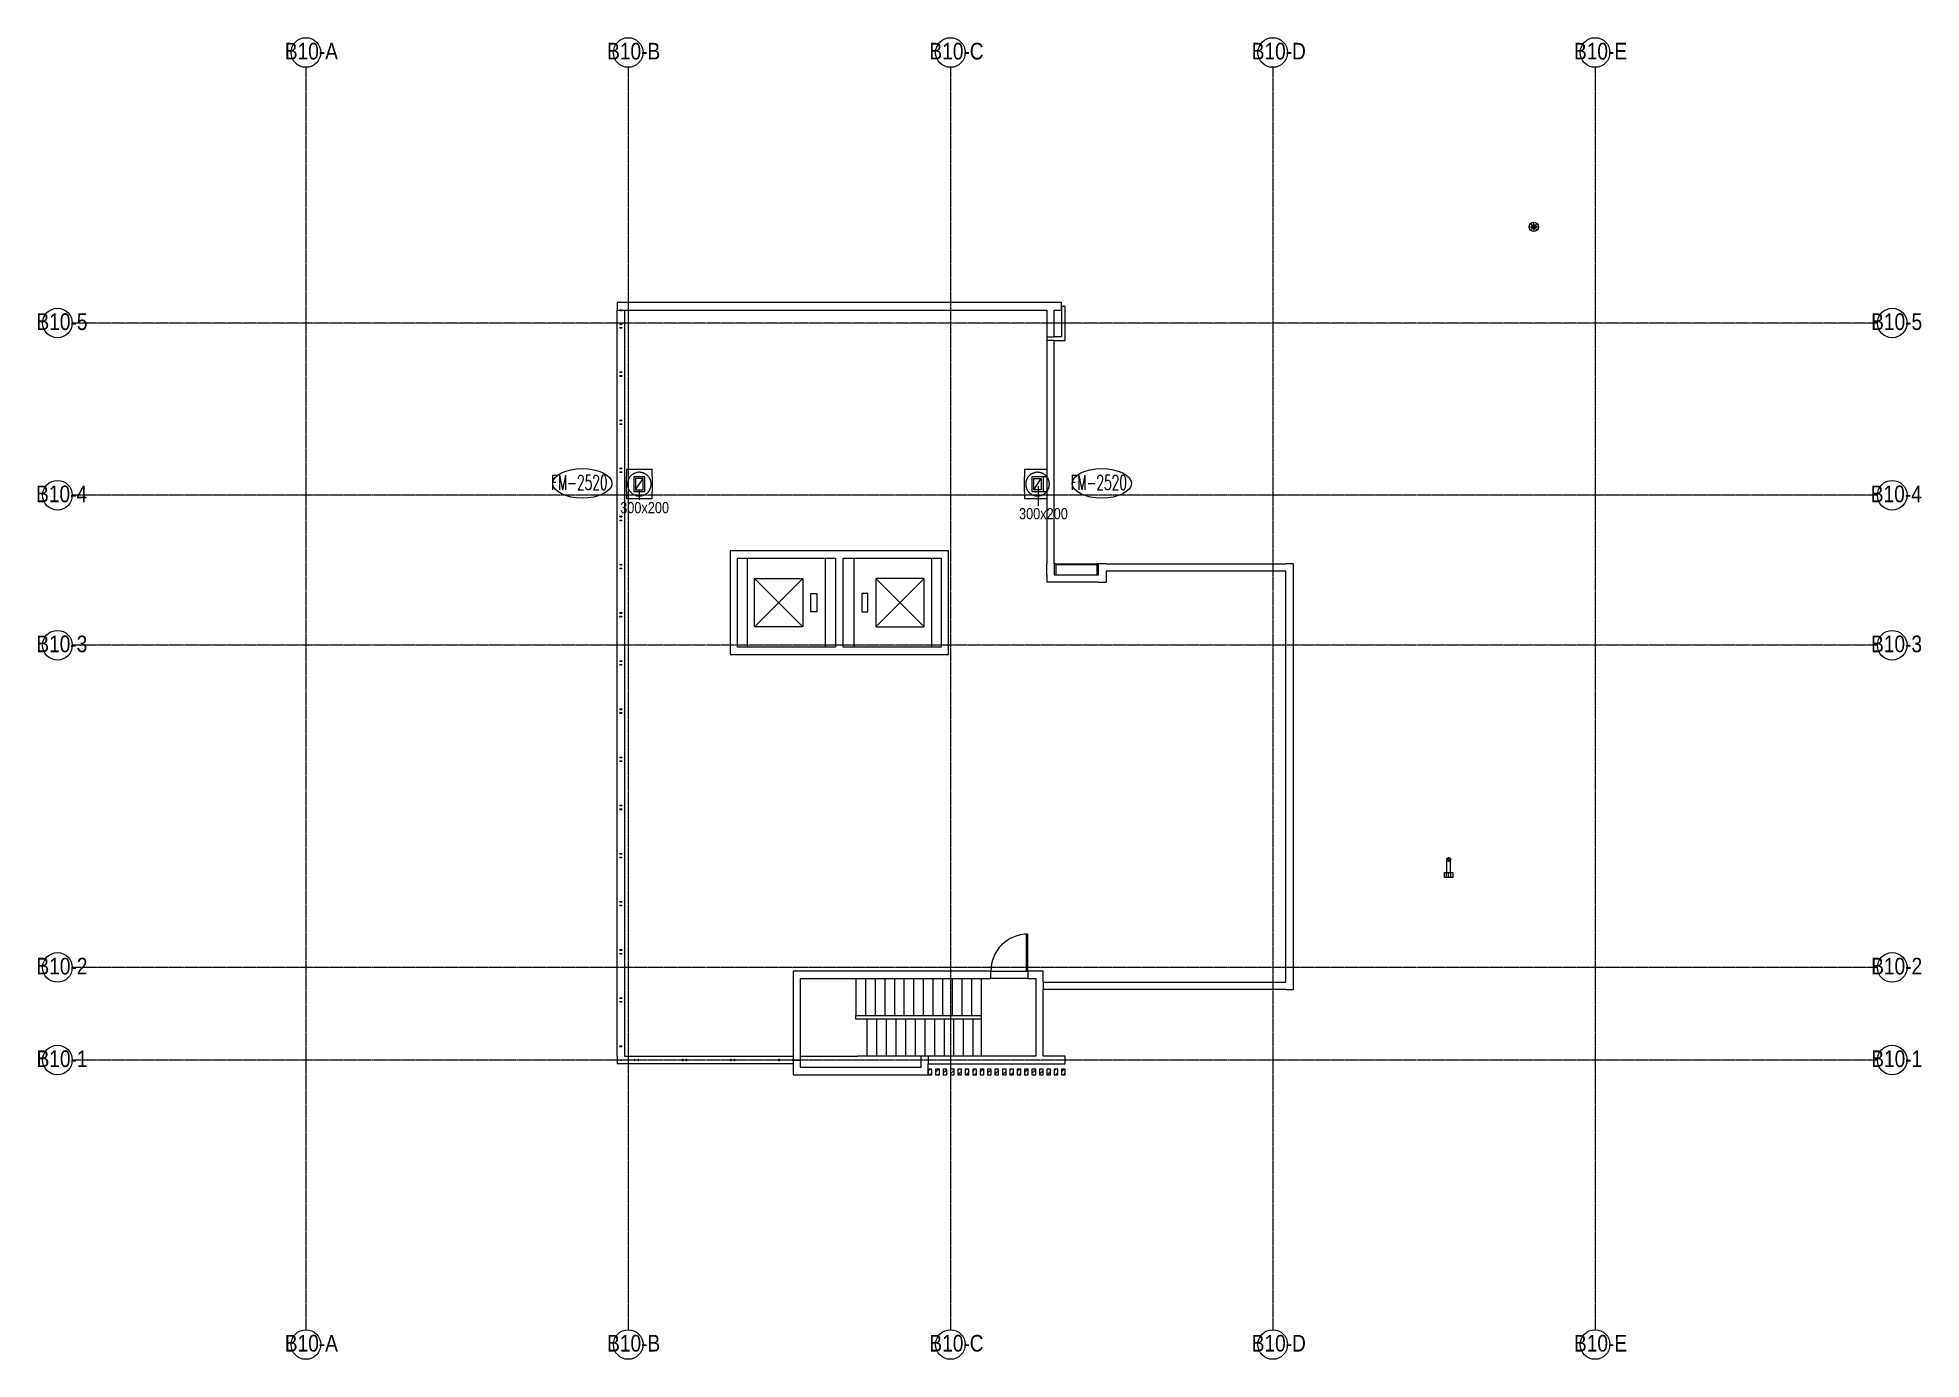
# Model space of a CAD drawing. Header units: millimetres. Extents: x 149359 to 200208, y -27981 to 7704.
import ezdxf

# ---------------------------------------------------------------- set-up
doc = ezdxf.new("R2010")
doc.units = ezdxf.units.MM
for name, pattern in [('TJ Dash', [1.6, 1, -0.6]), ('架空线', [3.97, 2.38, -1.59]), ('轴网线', [22.24, 12.7, -3.18, 3.18, -3.18])]:
    doc.linetypes.add(name, pattern=pattern)
for name, color, linetype, lineweight in [('0-1', 7, 'Continuous', 5), ('M-EQPM-IDEN', 7, 'Continuous', 5), ('M-HVAC-DUCT-IDEN', 7, 'Continuous', 5)]:
    doc.layers.add(name, color=color, linetype=linetype, lineweight=lineweight)
for name, color, linetype, lineweight, true_color in [('0-2', 7, 'Continuous', 5, 0x515151), ('0-3', 7, 'Continuous', 5, 0x5151ff), ('A-DOOR-1', 7, 'Continuous', 5, 0x5151a7), ('A-DOOR-2', 7, 'Continuous', 5, 0x5151be), ('A-FLOR-1', 7, 'Continuous', 5, 0x51a751), ('A-FLOR-HRAL-1', 7, 'Continuous', 5, 0x515151), ('A-GLAZ-CWMG-1', 7, 'Continuous', 5, 0x515151), ('A-WALL-1', 7, 'Continuous', 5, 0x515151), ('M-EQPM-1', 4, 'Continuous', 5, 0x00ffff), ('M-EQPM-IDEN-1', 3, 'Continuous', 5, 0x00ff00), ('M-HVAC-DUCT-ANNO-1', 7, 'Continuous', 5, 0xff8000), ('M-HVAC-DUCT-IDEN-1', 3, 'Continuous', 5, 0x00ff00), ('Q-SPCQ-1', 7, 'Continuous', 5, 0x51ffff), ('Q-SPCQ-2', 7, 'TJ Dash', 5, 0xff5151), ('Q-SPCQ-3', 7, 'Continuous', 5, 0x515151), ('S-GRID-1', 7, '轴网线', 5, 0x5151ff), ('S-GRID-IDEN-1', 7, 'Continuous', 5, 0x515151), ('S-STRS-1', 7, 'Continuous', 5, 0x515151), ('S-STRS-2', 7, '架空线', 5, 0x515151)]:
    doc.layers.add(name, color=color, linetype=linetype, lineweight=lineweight, true_color=true_color)
doc.styles.add('Complex', font='complex_.ttf', dxfattribs={"width": 0.6, "height": 400})
doc.styles.add('TJ_FangSong_Narrow', font='', dxfattribs={"height": 450})
doc.styles.add('TJ_FangSong_Narrow_1', font='', dxfattribs={"height": 300})
doc.styles.get('TJ_FangSong_Narrow').set_extended_font_data('TJ_FangSong_Narrow')
doc.styles.get('TJ_FangSong_Narrow_1').set_extended_font_data('TJ_FangSong_Narrow')

# ---------------------------------------------------------------- blocks, each defined once
blk = doc.blocks.new('矩形竖梃 - 100_100mm 木色铝方通-3120508-10-005 屋顶层空调通风平面图')
at = {"layer": 'A-GLAZ-CWMG-1'}
h = blk.add_hatch(dxfattribs=at)
h.set_pattern_fill('FP_1', color=256, style=0, pattern_type=2)
h.set_pattern_definition([(135, (177050.01, 20300), (-70.71068, -70.71068), [])])
h.paths.add_polyline_path([(-50, 0), (-50, 150), (50, 150), (50, 0)], flags=0)
for p, q in [((-50, 150), (50, 150)), ((-50, 0), (-50, 150)), ((50, 0), (-50, 0)), ((50, 150), (50, 0))]:
    blk.add_line(p, q, dxfattribs=at)
blk = doc.blocks.new('矩形竖梃 - 100_100mm 木色铝方通-V1-10-005 屋顶层空调通风平面图')
at = {"layer": 'A-GLAZ-CWMG-1'}
h = blk.add_hatch(dxfattribs=at)
h.set_pattern_fill('FP_2', color=256, style=0, pattern_type=2)
h.set_pattern_definition([(135, (176850.01, 20300), (-70.71068, -70.71068), [])])
h.paths.add_polyline_path([(-50, 0), (-50, 150), (50, 150), (50, 0)], flags=0)
for p, q in [((-50, 150), (50, 150)), ((-50, 0), (-50, 150)), ((50, 0), (-50, 0)), ((50, 150), (50, 0))]:
    blk.add_line(p, q, dxfattribs=at)
blk = doc.blocks.new('矩形竖梃 - 100_100mm 木色铝方通-V2-10-005 屋顶层空调通风平面图')
at = {"layer": 'A-GLAZ-CWMG-1'}
h = blk.add_hatch(dxfattribs=at)
h.set_pattern_fill('FP_3', color=256, style=0, pattern_type=2)
h.set_pattern_definition([(135, (176650.01, 20300), (-70.71068, -70.71068), [])])
h.paths.add_polyline_path([(-50, 0), (-50, 150), (50, 150), (50, 0)], flags=0)
for p, q in [((-50, 150), (50, 150)), ((-50, 0), (-50, 150)), ((50, 0), (-50, 0)), ((50, 150), (50, 0))]:
    blk.add_line(p, q, dxfattribs=at)
blk = doc.blocks.new('矩形竖梃 - 100_100mm 木色铝方通-V3-10-005 屋顶层空调通风平面图')
at = {"layer": 'A-GLAZ-CWMG-1'}
h = blk.add_hatch(dxfattribs=at)
h.set_pattern_fill('FP_4', color=256, style=0, pattern_type=2)
h.set_pattern_definition([(135, (176450.01, 20300), (-70.71068, -70.71068), [])])
h.paths.add_polyline_path([(-50, 0), (-50, 150), (50, 150), (50, 0)], flags=0)
for p, q in [((-50, 150), (50, 150)), ((-50, 0), (-50, 150)), ((50, 0), (-50, 0)), ((50, 150), (50, 0))]:
    blk.add_line(p, q, dxfattribs=at)
blk = doc.blocks.new('矩形竖梃 - 100_100mm 木色铝方通-V4-10-005 屋顶层空调通风平面图')
at = {"layer": 'A-GLAZ-CWMG-1'}
h = blk.add_hatch(dxfattribs=at)
h.set_pattern_fill('FP_5', color=256, style=0, pattern_type=2)
h.set_pattern_definition([(135, (176250.01, 20300), (-70.71068, -70.71068), [])])
h.paths.add_polyline_path([(-50, 0), (-50, 150), (50, 150), (50, 0)], flags=0)
for p, q in [((-50, 150), (50, 150)), ((-50, 0), (-50, 150)), ((50, 0), (-50, 0)), ((50, 150), (50, 0))]:
    blk.add_line(p, q, dxfattribs=at)
blk = doc.blocks.new('矩形竖梃 - 100_100mm 木色铝方通-V5-10-005 屋顶层空调通风平面图')
at = {"layer": 'A-GLAZ-CWMG-1'}
h = blk.add_hatch(dxfattribs=at)
h.set_pattern_fill('FP_6', color=256, style=0, pattern_type=2)
h.set_pattern_definition([(135, (176050.01, 20300), (-70.71068, -70.71068), [])])
h.paths.add_polyline_path([(-50, 0), (-50, 150), (50, 150), (50, 0)], flags=0)
for p, q in [((-50, 150), (50, 150)), ((-50, 0), (-50, 150)), ((50, 0), (-50, 0)), ((50, 150), (50, 0))]:
    blk.add_line(p, q, dxfattribs=at)
blk = doc.blocks.new('矩形竖梃 - 100_100mm 木色铝方通-V6-10-005 屋顶层空调通风平面图')
at = {"layer": 'A-GLAZ-CWMG-1'}
h = blk.add_hatch(dxfattribs=at)
h.set_pattern_fill('FP_7', color=256, style=0, pattern_type=2)
h.set_pattern_definition([(135, (175850.01, 20300), (-70.71068, -70.71068), [])])
h.paths.add_polyline_path([(-50, 0), (-50, 150), (50, 150), (50, 0)], flags=0)
for p, q in [((-50, 150), (50, 150)), ((-50, 0), (-50, 150)), ((50, 0), (-50, 0)), ((50, 150), (50, 0))]:
    blk.add_line(p, q, dxfattribs=at)
blk = doc.blocks.new('矩形竖梃 - 100_100mm 木色铝方通-V7-10-005 屋顶层空调通风平面图')
at = {"layer": 'A-GLAZ-CWMG-1'}
h = blk.add_hatch(dxfattribs=at)
h.set_pattern_fill('FP_8', color=256, style=0, pattern_type=2)
h.set_pattern_definition([(135, (175650.01, 20300), (-70.71068, -70.71068), [])])
h.paths.add_polyline_path([(-50, 0), (-50, 150), (50, 150), (50, 0)], flags=0)
for p, q in [((-50, 150), (50, 150)), ((-50, 0), (-50, 150)), ((50, 0), (-50, 0)), ((50, 150), (50, 0))]:
    blk.add_line(p, q, dxfattribs=at)
blk = doc.blocks.new('矩形竖梃 - 100_100mm 木色铝方通-V8-10-005 屋顶层空调通风平面图')
at = {"layer": 'A-GLAZ-CWMG-1'}
h = blk.add_hatch(dxfattribs=at)
h.set_pattern_fill('FP_9', color=256, style=0, pattern_type=2)
h.set_pattern_definition([(135, (175450.01, 20300), (-70.71068, -70.71068), [])])
h.paths.add_polyline_path([(-50, 0), (-50, 150), (50, 150), (50, 0)], flags=0)
for p, q in [((-50, 150), (50, 150)), ((-50, 0), (-50, 150)), ((50, 0), (-50, 0)), ((50, 150), (50, 0))]:
    blk.add_line(p, q, dxfattribs=at)
blk = doc.blocks.new('矩形竖梃 - 100_100mm 木色铝方通-V9-10-005 屋顶层空调通风平面图')
at = {"layer": 'A-GLAZ-CWMG-1'}
h = blk.add_hatch(dxfattribs=at)
h.set_pattern_fill('FP_10', color=256, style=0, pattern_type=2)
h.set_pattern_definition([(135, (175250.01, 20300), (-70.71068, -70.71068), [])])
h.paths.add_polyline_path([(-50, 0), (-50, 150), (50, 150), (50, 0)], flags=0)
for p, q in [((-50, 150), (50, 150)), ((-50, 0), (-50, 150)), ((50, 0), (-50, 0)), ((50, 150), (50, 0))]:
    blk.add_line(p, q, dxfattribs=at)
blk = doc.blocks.new('矩形竖梃 - 100_100mm 木色铝方通-V10-10-005 屋顶层空调通风平面图')
at = {"layer": 'A-GLAZ-CWMG-1'}
h = blk.add_hatch(dxfattribs=at)
h.set_pattern_fill('FP_11', color=256, style=0, pattern_type=2)
h.set_pattern_definition([(135, (175050.01, 20300), (-70.71068, -70.71068), [])])
h.paths.add_polyline_path([(50, 0), (-50, 0), (-50, 150), (50, 150)], flags=0)
for p, q in [((-50, 150), (50, 150)), ((-50, 0), (-50, 150)), ((50, 0), (-50, 0)), ((50, 150), (50, 0))]:
    blk.add_line(p, q, dxfattribs=at)
blk = doc.blocks.new('矩形竖梃 - 100_100mm 木色铝方通-V11-10-005 屋顶层空调通风平面图')
at = {"layer": 'A-GLAZ-CWMG-1'}
h = blk.add_hatch(dxfattribs=at)
h.set_pattern_fill('FP_12', color=256, style=0, pattern_type=2)
h.set_pattern_definition([(135, (174850.01, 20300), (-70.71068, -70.71068), [])])
h.paths.add_polyline_path([(-50, 0), (-50, 150), (50, 150), (50, 0)], flags=0)
for p, q in [((-50, 150), (50, 150)), ((-50, 0), (-50, 150)), ((50, 0), (-50, 0)), ((50, 150), (50, 0))]:
    blk.add_line(p, q, dxfattribs=at)
blk = doc.blocks.new('矩形竖梃 - 100_100mm 木色铝方通-V12-10-005 屋顶层空调通风平面图')
at = {"layer": 'A-GLAZ-CWMG-1'}
h = blk.add_hatch(dxfattribs=at)
h.set_pattern_fill('FP_13', color=256, style=0, pattern_type=2)
h.set_pattern_definition([(135, (174650.01, 20300), (-70.71068, -70.71068), [])])
h.paths.add_polyline_path([(-50, 0), (-50, 150), (50, 150), (50, 0)], flags=0)
for p, q in [((-50, 150), (50, 150)), ((-50, 0), (-50, 150)), ((50, 0), (-50, 0)), ((50, 150), (50, 0))]:
    blk.add_line(p, q, dxfattribs=at)
blk = doc.blocks.new('矩形竖梃 - 100_100mm 木色铝方通-V13-10-005 屋顶层空调通风平面图')
at = {"layer": 'A-GLAZ-CWMG-1'}
h = blk.add_hatch(dxfattribs=at)
h.set_pattern_fill('FP_14', color=256, style=0, pattern_type=2)
h.set_pattern_definition([(135, (174450.01, 20300), (-70.71068, -70.71068), [])])
h.paths.add_polyline_path([(-50, 0), (-50, 150), (50, 150), (50, 0)], flags=0)
for p, q in [((-50, 150), (50, 150)), ((-50, 0), (-50, 150)), ((50, 0), (-50, 0)), ((50, 150), (50, 0))]:
    blk.add_line(p, q, dxfattribs=at)
blk = doc.blocks.new('矩形竖梃 - 100_100mm 木色铝方通-V14-10-005 屋顶层空调通风平面图')
at = {"layer": 'A-GLAZ-CWMG-1'}
h = blk.add_hatch(dxfattribs=at)
h.set_pattern_fill('FP_15', color=256, style=0, pattern_type=2)
h.set_pattern_definition([(135, (174250.01, 20300), (-70.71068, -70.71068), [])])
h.paths.add_polyline_path([(-50, 0), (-50, 150), (50, 150), (50, 0)], flags=0)
for p, q in [((-50, 150), (50, 150)), ((-50, 0), (-50, 150)), ((50, 0), (-50, 0)), ((50, 150), (50, 0))]:
    blk.add_line(p, q, dxfattribs=at)
blk = doc.blocks.new('矩形竖梃 - 100_100mm 木色铝方通-V15-10-005 屋顶层空调通风平面图')
at = {"layer": 'A-GLAZ-CWMG-1'}
h = blk.add_hatch(dxfattribs=at)
h.set_pattern_fill('FP_16', color=256, style=0, pattern_type=2)
h.set_pattern_definition([(135, (174050.01, 20300), (-70.71068, -70.71068), [])])
h.paths.add_polyline_path([(-50, 0), (-50, 150), (50, 150), (50, 0)], flags=0)
for p, q in [((-50, 150), (50, 150)), ((-50, 0), (-50, 150)), ((50, 0), (-50, 0)), ((50, 150), (50, 0))]:
    blk.add_line(p, q, dxfattribs=at)
blk = doc.blocks.new('矩形竖梃 - 100_100mm 木色铝方通-V16-10-005 屋顶层空调通风平面图')
at = {"layer": 'A-GLAZ-CWMG-1'}
h = blk.add_hatch(dxfattribs=at)
h.set_pattern_fill('FP_17', color=256, style=0, pattern_type=2)
h.set_pattern_definition([(135, (173850.01, 20300), (-70.71068, -70.71068), [])])
h.paths.add_polyline_path([(-50, 0), (-50, 150), (50, 150), (50, 0)], flags=0)
for p, q in [((-50, 150), (50, 150)), ((-50, 0), (-50, 150)), ((50, 0), (-50, 0)), ((50, 150), (50, 0))]:
    blk.add_line(p, q, dxfattribs=at)
blk = doc.blocks.new('矩形竖梃 - 100_100mm 木色铝方通-V17-10-005 屋顶层空调通风平面图')
at = {"layer": 'A-GLAZ-CWMG-1'}
h = blk.add_hatch(dxfattribs=at)
h.set_pattern_fill('FP_18', color=256, style=0, pattern_type=2)
h.set_pattern_definition([(135, (173650.01, 20300), (-70.71068, -70.71068), [])])
h.paths.add_polyline_path([(-50, 0), (-50, 150), (50, 150), (50, 0)], flags=0)
for p, q in [((-50, 150), (50, 150)), ((-50, 0), (-50, 150)), ((50, 0), (-50, 0)), ((50, 150), (50, 0))]:
    blk.add_line(p, q, dxfattribs=at)
blk = doc.blocks.new('栏杆扶手 - 50 x 12mm-1637074-10-005 屋顶层空调通风平面图')
at = {"layer": 'A-FLOR-HRAL-1'}
for p, q in [((-25, -6), (-25, 6)), ((-25, 6), (25, 6)), ((25, 6), (25, -6)), ((-25, -6), (25, -6))]:
    blk.add_line(p, q, dxfattribs=at)
blk = doc.blocks.new('栏杆扶手 - 栏杆扶手-1311145-10-005 屋顶层空调通风平面图')
for p in [(165100, 348), (165100, -25), (165100, -125), (165100, -1325), (165100, -1425), (165100, -2625), (165100, -2725), (165100, -3925), (165100, -4025), (165100, -5225), (165100, -5325), (165100, -6525), (165100, -6625), (165100, -7825), (165100, -7925), (165100, -9125), (165100, -9225), (165100, -10425), (165100, -10525), (165100, -11725), (165100, -11825), (165100, -13025), (165100, -13125), (165100, -14325), (165100, -14425), (165100, -15625), (165100, -15725), (165100, -16925), (165100, -17025), (165100, -18225), (165100, -18325), (165100, -19525), (165100, -19900)]:
    blk.add_blockref('栏杆扶手 - 50 x 12mm-1637074-10-005 屋顶层空调通风平面图', p)
at = {"rotation": 89.99999999999984}
for p in [(165475, -19900), (165575, -19900), (166775, -19900), (166875, -19900), (168075, -19900), (168175, -19900), (169375, -19900), (169748, -19900)]:
    blk.add_blockref('栏杆扶手 - 50 x 12mm-1637074-10-005 屋顶层空调通风平面图', p, dxfattribs=at)
blk = doc.blocks.new('TJ客梯 - 1300_1300 TYP2-2462570-10-005 屋顶层空调通风平面图')
at = {"layer": 'Q-SPCQ-1'}
for p, q in [((-650, 850), (650, -450)), ((650, 850), (-650, -450)), ((-650, -450), (-650, 850)), ((-650, 850), (650, 850)), ((650, 850), (650, -450)), ((650, -450), (-650, -450)), ((-250, -830), (-250, -670)), ((-250, -670), (250, -670)), ((250, -830), (-250, -830)), ((250, -670), (250, -830))]:
    blk.add_line(p, q, dxfattribs=at)
at = {"layer": 'Q-SPCQ-2'}
for p, q in [((1200, 1050), (-1200, 1050)), ((1200, 1050), (-1200, 1050)), ((1200, -1050), (-1200, -1050)), ((1200, -1050), (-1200, -1050))]:
    blk.add_line(p, q, dxfattribs=at)
blk = doc.blocks.new('TJ客梯 - 1300_1300 TYP2-2462550-10-005 屋顶层空调通风平面图')
at = {"layer": 'Q-SPCQ-1'}
for p, q in [((250, 830), (-250, 830)), ((-250, 830), (-250, 670)), ((-250, 670), (250, 670)), ((250, 670), (250, 830)), ((-650, -850), (650, 450)), ((650, -850), (-650, 450)), ((650, 450), (-650, 450)), ((-650, 450), (-650, -850)), ((650, -850), (650, 450)), ((-650, -850), (650, -850))]:
    blk.add_line(p, q, dxfattribs=at)
at = {"layer": 'Q-SPCQ-2'}
for p, q in [((1200, 1050), (-1200, 1050)), ((1200, 1050), (-1200, 1050)), ((1200, -1050), (-1200, -1050)), ((1200, -1050), (-1200, -1050))]:
    blk.add_line(p, q, dxfattribs=at)
blk = doc.blocks.new('TJ单扇平开门 - M1020-2578362-10-005 屋顶层空调通风平面图')
at = {"layer": 'A-DOOR-1'}
for p, q in [((500, 1100), (450, 1100)), ((450, 1100), (450, 100)), ((500, 100), (500, 1100)), ((450, 100), (500, 100))]:
    blk.add_line(p, q, dxfattribs=at)
at = {"layer": 'A-DOOR-2'}
blk.add_arc((500, 100), 1000, 90, 180, dxfattribs=at)
blk = doc.blocks.new('矩形竖梃 - 50_300mm 长方形-V18-10-005 屋顶层空调通风平面图')
at = {"layer": 'A-GLAZ-CWMG-1'}
for p, q in [((-50, 0), (0, 0)), ((-50, -300), (-50, 0))]:
    blk.add_line(p, q, dxfattribs=at)
blk = doc.blocks.new('矩形竖梃 - 50_300mm 长方形-V19-10-005 屋顶层空调通风平面图')
at = {"layer": 'A-GLAZ-CWMG-1'}
for p, q in [((0, 0), (-50, 0)), ((-50, 0), (-50, -300))]:
    blk.add_line(p, q, dxfattribs=at)
blk = doc.blocks.new('矩形竖梃 - 30mm 正方形-1917557-10-005 屋顶层空调通风平面图')
at = {"layer": 'A-GLAZ-CWMG-1'}
for p, q in [((176850, -6500), (177950, -6500)), ((177950, -6530), (176850, -6530))]:
    blk.add_line(p, q, dxfattribs=at)
blk = doc.blocks.new('矩形竖梃 - 100_100mm 木色铝方通-V20-10-005 屋顶层空调通风平面图')
at = {"layer": 'A-GLAZ-CWMG-1'}
h = blk.add_hatch(dxfattribs=at)
h.set_pattern_fill('FP_19', color=256, style=0, pattern_type=2)
h.set_pattern_definition([(135, (173450.01, 20300), (-70.71068, -70.71068), [])])
h.paths.add_polyline_path([(-50, 0), (-50, 150), (50, 150), (50, 0)], flags=0)
for p, q in [((-50, 150), (50, 150)), ((-50, 0), (-50, 150)), ((50, 0), (-50, 0)), ((50, 150), (50, 0))]:
    blk.add_line(p, q, dxfattribs=at)
blk = doc.blocks.new('侧排式雨水斗 2D - 地漏 R50-3024085-10-005 屋顶层空调通风平面图')
at = {"layer": 'Q-SPCQ-3'}
for p, q in [((-140, -110), (-140, 110)), ((-140, 110), (0, 110)), ((-140, 55), (0, 55)), ((0, 110), (0, -110)), ((0, 50), (353, 50)), ((353, 65), (353, -70)), ((-140, 0), (0, 0)), ((-140, -55), (0, -55)), ((0, -110), (-140, -110)), ((0, -50), (353, -50)), ((288, 0), (413, 0))]:
    blk.add_line(p, q, dxfattribs=at)
blk.add_circle((353, 0), 50, dxfattribs=at)
blk = doc.blocks.new('雨水斗 2d - 地漏 R100-669040-10-005 屋顶层空调通风平面图')
at = {"layer": 'Q-SPCQ-3'}
for p, q in [((-125, 0), (-60, 0)), ((-42, 42), (-88, 88)), ((125, 0), (-60, 0)), ((88, 88), (-42, -42)), ((-42, 42), (88, -88)), ((0, 60), (0, 125)), ((0, 60), (0, -125)), ((-88, -88), (-42, -42))]:
    blk.add_line(p, q, dxfattribs=at)
for radius in [125, 60]:
    blk.add_circle((0, 0), radius, dxfattribs=at)
blk = doc.blocks.new('轴网 - R4_0-512320-10-005 屋顶层空调通风平面图')
at = {"layer": 'S-GRID-IDEN-1'}
blk.add_circle((0, 0), 4, dxfattribs=at)
blk = doc.blocks.new('YXQH_AR_B9-20_rvt-1-10-005 屋顶层空调通风平面图')
at = {"layer": 'A-FLOR-1'}
blk.add_line((176500, -4150), (176500, -4550), dxfattribs=at)
at = {"layer": 'A-WALL-1'}
for p, q in [((177000, 550), (165000, 550)), ((165000, 550), (165000, 350)), ((177000, 350), (177000, 550)), ((165000, -19800), (165000, 350)), ((165000, 350), (165075, 350)), ((165125, 350), (176600, 350)), ((165200, 350), (165200, -19800)), ((176600, 350), (176600, -375)), ((176800, -375), (176800, 350)), ((176800, 350), (177000, 350)), ((177000, 450), (177000, -375)), ((177100, 450), (177000, 450)), ((177100, -375), (177100, 450)), ((176600, -375), (176800, -375)), ((176600, -375), (176600, -475)), ((176600, -475), (176600, -6500)), ((176800, -475), (176600, -475)), ((177000, -375), (176800, -375)), ((176800, -6500), (176800, -475)), ((176800, -475), (177100, -475)), ((177100, -475), (177100, -375)), ((165250, -3950), (165950, -3950)), ((165250, -3950), (165250, -4150)), ((165950, -4150), (165950, -3950)), ((176000, -3950), (176600, -3950)), ((176000, -3950), (176000, -4150)), ((165250, -4550), (165250, -4150)), ((165250, -4550), (165250, -4750)), ((165750, -4150), (165450, -4150)), ((165450, -4150), (165450, -4550)), ((165450, -4550), (165750, -4550)), ((165750, -4550), (165750, -4150)), ((165950, -4150), (165950, -4550)), ((165950, -4750), (165950, -4550)), ((176000, -4550), (176000, -4150)), ((176000, -4550), (176000, -4750)), ((176600, -4150), (176200, -4150)), ((176200, -4150), (176200, -4550)), ((176200, -4550), (176600, -4550)), ((165950, -4750), (165250, -4750)), ((176600, -4750), (176000, -4750)), ((173950, -6150), (168050, -6150)), ((168050, -6150), (168050, -6350)), ((168050, -6350), (168050, -8950)), ((168250, -6350), (170900, -6350)), ((168250, -8750), (168250, -6350)), ((170900, -6350), (170900, -8750)), ((171100, -6350), (173750, -6350)), ((171100, -8750), (171100, -6350)), ((173750, -6350), (173750, -8750)), ((173950, -6350), (173950, -6150)), ((173950, -8750), (173950, -6350)), ((176600, -6800), (176600, -6500)), ((176800, -6500), (176800, -6800)), ((178000, -6800), (178000, -6500)), ((178200, -6500), (178000, -6500)), ((178200, -6500), (183050, -6500)), ((183250, -6500), (183050, -6500)), ((183250, -6500), (183250, -18000)), ((176600, -6800), (176600, -7000)), ((178000, -7000), (176600, -7000)), ((176800, -6800), (178000, -6800)), ((178000, -7000), (178200, -7000)), ((183050, -6700), (178200, -6700)), ((178200, -6700), (178200, -7000)), ((183050, -17800), (183050, -6700)), ((168050, -8950), (168250, -8950)), ((170900, -8750), (168250, -8750)), ((168250, -8950), (173950, -8950)), ((173750, -8750), (171100, -8750)), ((173950, -8950), (173950, -8750)), ((169950, -17500), (169750, -17500)), ((169750, -17500), (169750, -19875)), ((175090, -17500), (169950, -17500)), ((169950, -19900), (169950, -17700)), ((169950, -17700), (175090, -17700)), ((175090, -17700), (175090, -17500)), ((175090, -17500), (176040, -17500)), ((176090, -17700), (175090, -17700)), ((176500, -17500), (176090, -17500)), ((176090, -17500), (176090, -17700)), ((176090, -17700), (176300, -17700)), ((176300, -17700), (176300, -19800)), ((176500, -17700), (176500, -17500)), ((176500, -17800), (176500, -17700)), ((176500, -17800), (183050, -17800)), ((176500, -17800), (176500, -18000)), ((176500, -19800), (176500, -18000)), ((183050, -18000), (176500, -18000)), ((183050, -18000), (183250, -18000)), ((165000, -19800), (165000, -20000)), ((165200, -19800), (169750, -19800)), ((173400, -19800), (173200, -19800)), ((173200, -19800), (173200, -20100)), ((176300, -19800), (173400, -19800)), ((173400, -19800), (173400, -20000)), ((177100, -19800), (176500, -19800)), ((177100, -20000), (177100, -19800)), ((169750, -20000), (165000, -20000)), ((169750, -19925), (169750, -20100)), ((169750, -20100), (169750, -20300)), ((169750, -20300), (173400, -20300)), ((169754, -19900), (169950, -19900)), ((169950, -19900), (169754, -19900)), ((169950, -20100), (169950, -19900)), ((173200, -20100), (169950, -20100)), ((173400, -20000), (177100, -20000)), ((173400, -20100), (173400, -20000)), ((173400, -20300), (173400, -20100))]:
    blk.add_line(p, q, dxfattribs=at)
at = {"layer": 'S-GRID-1'}
for p, q in [((156600, 6904), (156600, -27181)), ((165300, 6904), (165300, -27181)), ((174000, 6904), (174000, -27181)), ((182700, 6904), (182700, -27181)), ((191400, 6904), (191400, -27181)), ((199021, 0), (150293, 0)), ((199021, -4650), (150293, -4650)), ((199021, -8700), (150293, -8700)), ((199021, -17400), (150293, -17400)), ((199021, -19900), (150293, -19900))]:
    blk.add_line(p, q, dxfattribs=at)
at = {"layer": 'S-STRS-1'}
for p, q in [((171445, -17700), (171445, -18700)), ((171705, -17700), (171705, -18700)), ((171965, -17700), (171965, -18700)), ((172225, -17700), (172225, -18700)), ((172485, -17700), (172485, -18700)), ((172745, -17700), (172745, -18700)), ((173005, -17700), (173005, -18700)), ((173265, -17700), (173265, -18700)), ((173525, -17700), (173525, -18700)), ((173785, -17700), (173785, -18700)), ((174045, -17700), (174045, -18700)), ((174305, -17700), (174305, -18700)), ((174565, -17700), (174565, -18700)), ((174825, -17700), (174825, -18700)), ((176090, -17700), (175090, -17700)), ((171445, -18800), (171445, -18700)), ((171445, -18700), (171705, -18700)), ((171495, -18800), (171445, -18800)), ((171755, -18800), (171495, -18800)), ((171705, -18700), (171965, -18700)), ((172015, -18800), (171755, -18800)), ((171755, -19800), (171755, -18800)), ((171965, -18700), (172225, -18700)), ((172275, -18800), (172015, -18800)), ((172015, -19800), (172015, -18800)), ((172225, -18700), (172485, -18700)), ((172535, -18800), (172275, -18800)), ((172275, -19800), (172275, -18800)), ((172485, -18700), (172745, -18700)), ((172795, -18800), (172535, -18800)), ((172535, -19800), (172535, -18800)), ((172745, -18700), (173005, -18700)), ((173055, -18800), (172795, -18800)), ((172795, -19800), (172795, -18800)), ((173005, -18700), (173265, -18700)), ((173315, -18800), (173055, -18800)), ((173055, -19800), (173055, -18800)), ((173265, -18700), (173525, -18700)), ((173575, -18800), (173315, -18800)), ((173315, -19800), (173315, -18800)), ((173525, -18700), (173785, -18700)), ((173835, -18800), (173575, -18800)), ((173575, -19800), (173575, -18800)), ((173785, -18700), (174045, -18700)), ((174095, -18800), (173835, -18800)), ((173835, -19800), (173835, -18800)), ((174045, -18700), (174305, -18700)), ((174355, -18800), (174095, -18800)), ((174095, -19800), (174095, -18800)), ((174305, -18700), (174565, -18700)), ((174615, -18800), (174355, -18800)), ((174355, -19800), (174355, -18800)), ((174565, -18700), (174825, -18700)), ((174825, -18800), (174615, -18800)), ((174615, -19800), (174615, -18800)), ((174825, -18700), (174825, -19800)), ((169950, -19800), (171495, -19800)), ((171755, -19800), (171495, -19800)), ((172015, -19800), (171755, -19800)), ((172275, -19800), (172015, -19800)), ((172535, -19800), (172275, -19800)), ((172795, -19800), (172535, -19800)), ((173055, -19800), (172795, -19800)), ((173200, -19800), (173055, -19800))]:
    blk.add_line(p, q, dxfattribs=at)
at = {"layer": 'S-STRS-2'}
for p, q in [((171445, -17700), (171445, -18700)), ((171705, -17700), (171705, -18700)), ((171965, -17700), (171965, -18700)), ((172225, -17700), (172225, -18700)), ((172485, -17700), (172485, -18700)), ((172745, -17700), (172745, -18700)), ((173005, -17700), (173005, -18700)), ((173265, -17700), (173265, -18700)), ((173525, -17700), (173525, -18700)), ((173785, -17700), (173785, -18700)), ((174045, -17700), (174045, -18700)), ((174305, -17700), (174305, -18700)), ((174565, -17700), (174565, -18700)), ((171755, -19800), (171755, -18800)), ((172015, -19800), (172015, -18800)), ((172275, -19800), (172275, -18800)), ((172535, -19800), (172535, -18800)), ((172795, -19800), (172795, -18800)), ((173055, -19800), (173055, -18800)), ((173315, -19800), (173315, -18800)), ((173575, -19800), (173575, -18800)), ((173835, -19800), (173835, -18800)), ((174095, -19800), (174095, -18800)), ((174355, -19800), (174355, -18800)), ((174615, -19800), (174615, -18800))]:
    blk.add_line(p, q, dxfattribs=at)
at = {"layer": '0-2'}
for name, p in [('雨水斗 2d - 地漏 R100-669040-10-005 屋顶层空调通风平面图', (189748, 2597)), ('栏杆扶手 - 栏杆扶手-1311145-10-005 屋顶层空调通风平面图', (0, 0)), ('矩形竖梃 - 30mm 正方形-1917557-10-005 屋顶层空调通风平面图', (0, 0)), ('矩形竖梃 - 50_300mm 长方形-V19-10-005 屋顶层空调通风平面图', (178000, -6500)), ('TJ单扇平开门 - M1020-2578362-10-005 屋顶层空调通风平面图', (175590, -17600))]:
    blk.add_blockref(name, p, dxfattribs=at)
for name, p, rotation in [('TJ客梯 - 1300_1300 TYP2-2462570-10-005 屋顶层空调通风平面图', (169563, -7550), 90.00000000000124), ('TJ客梯 - 1300_1300 TYP2-2462550-10-005 屋顶层空调通风平面图', (172437, -7550), 89.99999999999878), ('侧排式雨水斗 2D - 地漏 R50-3024085-10-005 屋顶层空调通风平面图', (187448, -14835), 89.99999999999339)]:
    blk.add_blockref(name, p, dxfattribs=dict(at, rotation=rotation))
at = {"layer": '0-2', "extrusion": (0, 0, -1)}
for name, p in [('矩形竖梃 - 50_300mm 长方形-V18-10-005 屋顶层空调通风平面图', (-176800, -6500)), ('矩形竖梃 - 100_100mm 木色铝方通-V20-10-005 屋顶层空调通风平面图', (-173450, -20300)), ('矩形竖梃 - 100_100mm 木色铝方通-V17-10-005 屋顶层空调通风平面图', (-173650, -20300)), ('矩形竖梃 - 100_100mm 木色铝方通-V16-10-005 屋顶层空调通风平面图', (-173850, -20300)), ('矩形竖梃 - 100_100mm 木色铝方通-V15-10-005 屋顶层空调通风平面图', (-174050, -20300)), ('矩形竖梃 - 100_100mm 木色铝方通-V14-10-005 屋顶层空调通风平面图', (-174250, -20300)), ('矩形竖梃 - 100_100mm 木色铝方通-V13-10-005 屋顶层空调通风平面图', (-174450, -20300)), ('矩形竖梃 - 100_100mm 木色铝方通-V12-10-005 屋顶层空调通风平面图', (-174650, -20300)), ('矩形竖梃 - 100_100mm 木色铝方通-V11-10-005 屋顶层空调通风平面图', (-174850, -20300)), ('矩形竖梃 - 100_100mm 木色铝方通-V10-10-005 屋顶层空调通风平面图', (-175050, -20300)), ('矩形竖梃 - 100_100mm 木色铝方通-V9-10-005 屋顶层空调通风平面图', (-175250, -20300)), ('矩形竖梃 - 100_100mm 木色铝方通-V8-10-005 屋顶层空调通风平面图', (-175450, -20300)), ('矩形竖梃 - 100_100mm 木色铝方通-V7-10-005 屋顶层空调通风平面图', (-175650, -20300)), ('矩形竖梃 - 100_100mm 木色铝方通-V6-10-005 屋顶层空调通风平面图', (-175850, -20300)), ('矩形竖梃 - 100_100mm 木色铝方通-V5-10-005 屋顶层空调通风平面图', (-176050, -20300)), ('矩形竖梃 - 100_100mm 木色铝方通-V4-10-005 屋顶层空调通风平面图', (-176250, -20300)), ('矩形竖梃 - 100_100mm 木色铝方通-V3-10-005 屋顶层空调通风平面图', (-176450, -20300)), ('矩形竖梃 - 100_100mm 木色铝方通-V2-10-005 屋顶层空调通风平面图', (-176650, -20300)), ('矩形竖梃 - 100_100mm 木色铝方通-V1-10-005 屋顶层空调通风平面图', (-176850, -20300)), ('矩形竖梃 - 100_100mm 木色铝方通-3120508-10-005 屋顶层空调通风平面图', (-177050, -20300))]:
    blk.add_blockref(name, p, dxfattribs=at)
at = {"layer": '0-3', "xscale": 99.99999999999993, "yscale": 99.99999999999993, "zscale": 99.99999999999993}
for p, rotation in [((156600, 7304), 180), ((165300, 7304), 180), ((174000, 7304), 180), ((182700, 7304), 180), ((191400, 7304), 180), ((149893, 0), 89.99999999999984), ((199421, 0), 89.99999999999984), ((149893, -4650), 89.99999999999984), ((199421, -4650), 89.99999999999984), ((149893, -8700), 89.99999999999984), ((199421, -8700), 89.99999999999984), ((149893, -17400), 89.99999999999984), ((199421, -17400), 89.99999999999984), ((149893, -19900), 89.99999999999984), ((199421, -19900), 89.99999999999984), ((156600, -27581), 180), ((165300, -27581), 180), ((174000, -27581), 180), ((182700, -27581), 180), ((191400, -27581), 180)]:
    blk.add_blockref('轴网 - R4_0-512320-10-005 屋顶层空调通风平面图', p, dxfattribs=dict(at, rotation=rotation))
at = {"layer": 'S-GRID-IDEN-1', "char_height": 450, "attachment_point": 1, "style": 'TJ_FangSong_Narrow'}
for s, insert, width in [('B10-A', (156032, 7565), 1370.89), ('B10-B', (164732, 7565), 1370.89), ('B10-C', (173432, 7565), 1370.89), ('B10-D', (182132, 7565), 1370.89), ('B10-E', (190832, 7565), 1370.89), ('B10-5', (149327, 261), 1362.87), ('B10-5', (198854, 261), 1362.87), ('B10-4', (149317, -4389), 1386.92), ('B10-4', (198844, -4389), 1386.92), ('B10-3', (149323, -8439), 1370.89), ('B10-3', (198851, -8439), 1370.89), ('B10-2', (149327, -17139), 1362.87), ('B10-2', (198854, -17139), 1362.87), ('B10-1', (149330, -19639), 1354.85), ('B10-1', (198857, -19639), 1354.85), ('B10-A', (156032, -27321), 1370.89), ('B10-B', (164732, -27321), 1370.89), ('B10-C', (173432, -27321), 1370.89), ('B10-D', (182132, -27321), 1370.89), ('B10-E', (190832, -27321), 1370.89)]:
    blk.add_mtext(s, dxfattribs=dict(at, insert=insert, width=width))
blk = doc.blocks.new('M_A_无动力风帽 - M_A_无动力风帽-2939527-10-005 屋顶层空调通风平面图')
at = {"layer": 'M-EQPM-1', "flags": 128}
for points in [[(319, 0), (319, 13), (318, 26), (317, 38), (315, 51), (313, 63), (310, 76), (307, 88), (303, 100), (299, 113), (294, 124), (289, 136), (283, 148), (277, 159), (271, 170), (264, 180), (256, 191), (248, 201), (240, 211), (232, 220), (223, 229), (213, 238), (204, 246), (194, 254), (183, 262), (173, 269), (162, 275), (151, 282), (139, 288), (128, 293), (116, 298), (104, 302), (92, 306), (79, 309), (67, 312), (54, 315), (42, 317), (29, 318), (16, 319), (3, 319), (-9, 319), (-22, 319), (-35, 318), (-47, 316), (-60, 314), (-73, 311), (-85, 308), (-97, 304), (-109, 300), (-121, 296), (-133, 290), (-144, 285), (-156, 279), (-167, 272), (-178, 266), (-188, 258), (-198, 251), (-208, 242), (-218, 234), (-227, 225), (-236, 216), (-244, 206), (-252, 196), (-260, 186), (-267, 175), (-274, 165), (-280, 154), (-286, 142), (-291, 131), (-296, 119), (-301, 107), (-305, 95), (-309, 83), (-312, 70), (-314, 58), (-316, 45), (-318, 32), (-319, 20), (-319, 7), (-319, 0)], [(-319, 0), (-319, -13), (-318, -26), (-317, -38), (-315, -51), (-313, -63), (-310, -76), (-307, -88), (-303, -100), (-299, -113), (-294, -124), (-289, -136), (-283, -148), (-277, -159), (-271, -170), (-264, -180), (-256, -191), (-248, -201), (-240, -211), (-232, -220), (-223, -229), (-213, -238), (-204, -246), (-194, -254), (-183, -262), (-173, -269), (-162, -275), (-151, -282), (-139, -288), (-128, -293), (-116, -298), (-104, -302), (-92, -306), (-79, -309), (-67, -312), (-54, -315), (-42, -317), (-29, -318), (-16, -319), (-3, -319), (9, -319), (22, -319), (35, -318), (47, -316), (60, -314), (73, -311), (85, -308), (97, -304), (109, -300), (121, -296), (133, -290), (144, -285), (156, -279), (167, -272), (178, -266), (188, -258), (198, -251), (208, -242), (218, -234), (227, -225), (236, -216), (244, -206), (252, -196), (260, -186), (267, -175), (274, -165), (280, -154), (286, -142), (291, -131), (296, -119), (301, -107), (305, -95), (309, -83), (312, -70), (314, -58), (316, -45), (318, -32), (319, -20), (319, -7), (319, 0)]]:
    blk.add_lwpolyline(points, dxfattribs=at)
blk = doc.blocks.new('TJ_设备标注-样式二 - 封闭式-586405-10-005 屋顶层空调通风平面图')
at = {"layer": 'M-EQPM-IDEN'}
blk.add_ellipse((0.46, 0.2), major_axis=(-8, 0), ratio=0.5, dxfattribs=at)

msp = doc.modelspace()

# ---------------------------------------------------------------- linework, layer by layer
at = {"layer": 'M-HVAC-DUCT-ANNO-1'}
for p, q in [((165500, -4500), (165700, -4200)), ((165500, -4200), (165500, -4500)), ((165700, -4200), (165500, -4200)), ((165500, -4500), (165700, -4500)), ((165700, -4500), (165700, -4200)), ((176250, -4500), (176450, -4200)), ((176250, -4200), (176450, -4200)), ((176250, -4500), (176250, -4200)), ((176450, -4500), (176250, -4500)), ((176450, -4200), (176450, -4500))]:
    msp.add_line(p, q, dxfattribs=at)
at = {"layer": 'M-HVAC-DUCT-IDEN'}
for p, q in [((165600, -4500), (165600, -4773)), ((176366, -4401), (176366, -4935))]:
    msp.add_line(p, q, dxfattribs=at)

# ---------------------------------------------------------------- block references
at = {"layer": '0-1'}
msp.add_blockref('YXQH_AR_B9-20_rvt-1-10-005 屋顶层空调通风平面图', (0, 0), dxfattribs=at)
at = {"layer": 'M-EQPM-1'}
for p in [(165600, -4350), (176350, -4350)]:
    msp.add_blockref('M_A_无动力风帽 - M_A_无动力风帽-2939527-10-005 屋顶层空调通风平面图', p, dxfattribs=at)
at = {"layer": 'M-EQPM-IDEN', "xscale": 99.99999999999993, "yscale": 99.99999999999993, "zscale": 99.99999999999993}
for p in [(164016, -4350), (178037, -4350)]:
    msp.add_blockref('TJ_设备标注-样式二 - 封闭式-586405-10-005 屋顶层空调通风平面图', p, dxfattribs=at)

# ---------------------------------------------------------------- texts
at = {"layer": 'M-EQPM-IDEN-1', "char_height": 400, "width": 2053.92, "attachment_point": 1, "style": 'Complex'}
for insert in [(163219, -4108), (177240, -4108)]:
    msp.add_mtext('FM-2520', dxfattribs=dict(at, insert=insert))
at = {"layer": 'M-HVAC-DUCT-IDEN-1', "char_height": 300, "width": 1242.62, "attachment_point": 1, "style": 'TJ_FangSong_Narrow_1'}
for insert in [(165084, -4836), (175850, -4998)]:
    msp.add_mtext('300x200', dxfattribs=dict(at, insert=insert))

doc.saveas('drawing.dxf')
